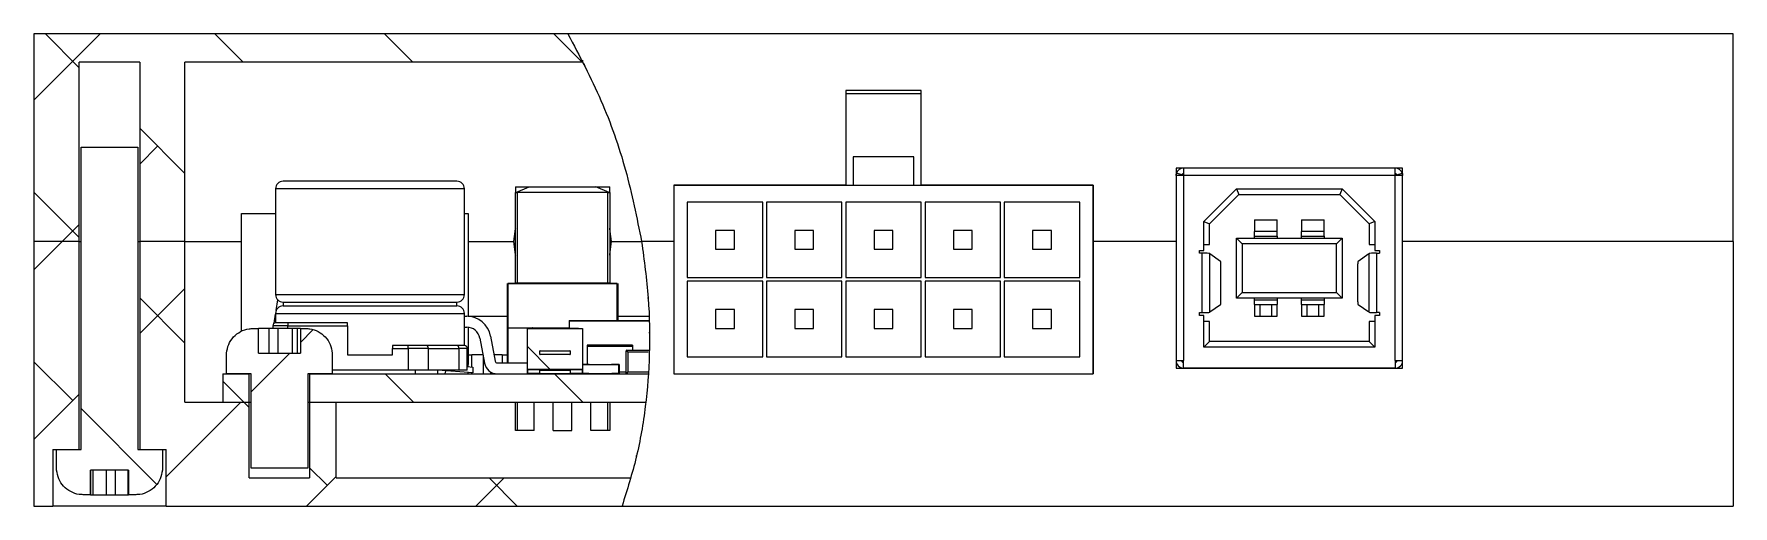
# Model space of a CAD drawing. Header units: millimetres. Extents: x 77 to 206, y 51 to 135.
# Drawn here: x 160.62 to 205.62, y 122.93 to 135.43 of the extents above; entities that cross this region are included whole.
import ezdxf

# ---------------------------------------------------------------- set-up
doc = ezdxf.new("R2010")
doc.units = ezdxf.units.MM

msp = doc.modelspace()

# ---------------------------------------------------------------- hatches: boundary and pattern name
at = {"linetype": 'Continuous', "lineweight": 0}
h = msp.add_hatch(dxfattribs=at)
h.set_pattern_fill('ANSI38', angle=90, style=0)
edge = h.paths.add_edge_path(flags=0)
edge.add_spline(control_points=[(175.167, 134.684), (175.039, 134.937), (174.904, 135.187), (174.762, 135.434)], knot_values=[0.961661, 0.961661, 0.961661, 0.961661, 0.970742, 0.970742, 0.970742, 0.970742], weights=[1, 1, 1, 1], degree=3, periodic=0)
edge.add_line((174.762, 135.434), (160.619, 135.434))
edge.add_line((160.619, 135.434), (160.619, 129.934))
edge.add_line((160.619, 129.934), (161.819, 129.934))
edge.add_line((161.819, 129.934), (161.819, 134.684))
edge.add_line((161.819, 134.684), (163.419, 134.684))
edge.add_line((163.419, 134.684), (163.419, 129.934))
edge.add_line((163.419, 129.934), (164.619, 129.934))
edge.add_line((164.619, 129.934), (164.619, 134.684))
edge.add_line((164.619, 134.684), (175.167, 134.684))
h = msp.add_hatch(dxfattribs=at)
h.set_pattern_fill('ANSI38', angle=90, style=0)
edge = h.paths.add_edge_path(flags=0)
edge.add_spline(control_points=[(174.762, 135.434), (174.904, 135.187), (175.039, 134.937), (175.167, 134.684)], knot_values=[0.029258, 0.029258, 0.029258, 0.029258, 0.038339, 0.038339, 0.038339, 0.038339], weights=[1, 1, 1, 1], degree=3, periodic=0)
edge.add_spline(control_points=[(175.167, 134.684), (175.926, 133.181), (176.446, 131.564), (176.713, 129.934)], knot_values=[0.038339, 0.038339, 0.038339, 0.038339, 0.092173, 0.092173, 0.092173, 0.092173], weights=[1, 1, 1, 1], degree=3, periodic=0)
edge.add_spline(control_points=[(176.713, 129.934), (176.401, 131.839), (175.744, 133.727), (174.762, 135.434)], knot_values=[0.907827, 0.907827, 0.907827, 0.907827, 0.970742, 0.970742, 0.970742, 0.970742], weights=[1, 1, 1, 1], degree=3, periodic=0)
h = msp.add_hatch(dxfattribs=at)
h.set_pattern_fill('ANSI32', angle=90, style=0)
edge = h.paths.add_edge_path(flags=0)
edge.add_line((161.869, 132.434), (161.869, 124.434))
edge.add_line((161.869, 124.434), (161.219, 124.434))
edge.add_line((161.219, 124.434), (161.219, 123.884))
edge.add_spline(control_points=[(161.219, 123.884), (161.225, 123.805), (161.244, 123.727), (161.276, 123.655), (161.307, 123.583), (161.352, 123.515), (161.405, 123.458), (161.459, 123.4), (161.523, 123.351), (161.592, 123.315), (161.662, 123.278), (161.738, 123.253), (161.816, 123.241), (161.85, 123.236), (161.885, 123.234), (161.919, 123.234)], knot_values=[0.000472, 0.000472, 0.000472, 0.000472, 0.000943, 0.000943, 0.000943, 0.001414, 0.001414, 0.001414, 0.001885, 0.001885, 0.001885, 0.002357, 0.002357, 0.002357, 0.002563, 0.002563, 0.002563, 0.002563], weights=[1, 1, 1, 1, 1, 1, 1, 1, 1, 1, 1, 1, 1, 1, 1, 1], degree=3, periodic=0)
edge.add_line((161.919, 123.234), (162.118, 123.234))
edge.add_line((162.118, 123.234), (162.118, 123.884))
edge.add_line((162.118, 123.884), (163.12, 123.884))
edge.add_line((163.12, 123.884), (163.12, 123.234))
edge.add_line((163.12, 123.234), (163.319, 123.234))
edge.add_spline(control_points=[(163.319, 123.234), (163.354, 123.234), (163.388, 123.236), (163.422, 123.241), (163.5, 123.253), (163.577, 123.278), (163.646, 123.315), (163.716, 123.351), (163.78, 123.4), (163.834, 123.458), (163.887, 123.515), (163.931, 123.583), (163.963, 123.655), (163.994, 123.727), (164.013, 123.805), (164.019, 123.884)], knot_values=[0.002118, 0.002118, 0.002118, 0.002118, 0.002327, 0.002327, 0.002327, 0.002805, 0.002805, 0.002805, 0.003284, 0.003284, 0.003284, 0.003762, 0.003762, 0.003762, 0.00424, 0.00424, 0.00424, 0.00424], weights=[1, 1, 1, 1, 1, 1, 1, 1, 1, 1, 1, 1, 1, 1, 1, 1], degree=3, periodic=0)
edge.add_line((164.019, 123.884), (164.019, 124.434))
edge.add_line((164.019, 124.434), (163.369, 124.434))
edge.add_line((163.369, 124.434), (163.369, 132.434))
edge.add_line((163.369, 132.434), (161.869, 132.434))
h = msp.add_hatch(dxfattribs=at)
h.set_pattern_fill('ANSI38', style=0)
h.paths.add_polyline_path([(160.619, 129.934), (160.619, 122.934), (161.119, 122.934), (161.119, 124.434), (161.819, 124.434), (161.819, 129.934)], flags=0)
h = msp.add_hatch(dxfattribs=at)
h.set_pattern_fill('ANSI38', style=0)
edge = h.paths.add_edge_path(flags=0)
edge.add_line((164.119, 122.934), (176.195, 122.934))
edge.add_spline(control_points=[(176.195, 122.934), (176.281, 123.18), (176.36, 123.43), (176.431, 123.684)], knot_values=[0.828151, 0.828151, 0.828151, 0.828151, 0.837302, 0.837302, 0.837302, 0.837302], weights=[1, 1, 1, 1], degree=3, periodic=0)
edge.add_line((176.431, 123.684), (168.619, 123.684))
edge.add_line((168.619, 123.684), (168.619, 125.684))
edge.add_line((168.619, 125.684), (167.919, 125.684))
edge.add_line((167.919, 125.684), (167.919, 123.684))
edge.add_line((167.919, 123.684), (166.319, 123.684))
edge.add_line((166.319, 123.684), (166.319, 125.684))
edge.add_line((166.319, 125.684), (164.619, 125.684))
edge.add_line((164.619, 125.684), (164.619, 129.934))
edge.add_line((164.619, 129.934), (163.419, 129.934))
edge.add_line((163.419, 129.934), (163.419, 124.434))
edge.add_line((163.419, 124.434), (164.119, 124.434))
edge.add_line((164.119, 124.434), (164.119, 122.934))
h = msp.add_hatch(dxfattribs=at)
h.set_pattern_fill('ANSI38', style=0)
edge = h.paths.add_edge_path(flags=0)
edge.add_spline(control_points=[(176.431, 123.684), (176.36, 123.43), (176.281, 123.18), (176.195, 122.934)], knot_values=[0.162698, 0.162698, 0.162698, 0.162698, 0.171849, 0.171849, 0.171849, 0.171849], weights=[1, 1, 1, 1], degree=3, periodic=0)
edge.add_spline(control_points=[(176.195, 122.934), (176.949, 125.078), (177.108, 127.52), (176.713, 129.934)], knot_values=[0.828151, 0.828151, 0.828151, 0.828151, 0.907827, 0.907827, 0.907827, 0.907827], weights=[1, 1, 1, 1], degree=3, periodic=0)
edge.add_spline(control_points=[(176.713, 129.934), (177.062, 127.798), (176.978, 125.638), (176.431, 123.684)], knot_values=[0.092173, 0.092173, 0.092173, 0.092173, 0.162698, 0.162698, 0.162698, 0.162698], weights=[1, 1, 1, 1], degree=3, periodic=0)
h = msp.add_hatch(dxfattribs=at)
h.set_pattern_fill('ANSI32', style=0)
edge = h.paths.add_edge_path(flags=0)
edge.add_line((167.869, 123.934), (167.869, 126.434))
edge.add_line((167.869, 126.434), (168.519, 126.434))
edge.add_line((168.519, 126.434), (168.519, 126.984))
edge.add_spline(control_points=[(168.519, 126.984), (168.513, 127.062), (168.494, 127.14), (168.463, 127.212), (168.431, 127.284), (168.387, 127.352), (168.334, 127.409), (168.28, 127.467), (168.216, 127.516), (168.146, 127.553), (168.077, 127.589), (168, 127.614), (167.922, 127.626), (167.888, 127.631), (167.854, 127.634), (167.819, 127.634)], knot_values=[0.000472, 0.000472, 0.000472, 0.000472, 0.000943, 0.000943, 0.000943, 0.001414, 0.001414, 0.001414, 0.001885, 0.001885, 0.001885, 0.002357, 0.002357, 0.002357, 0.002563, 0.002563, 0.002563, 0.002563], weights=[1, 1, 1, 1, 1, 1, 1, 1, 1, 1, 1, 1, 1, 1, 1, 1], degree=3, periodic=0)
edge.add_line((167.819, 127.634), (167.674, 127.634))
edge.add_line((167.674, 127.634), (167.674, 126.984))
edge.add_line((167.674, 126.984), (166.565, 126.984))
edge.add_line((166.565, 126.984), (166.565, 127.634))
edge.add_line((166.565, 127.634), (166.419, 127.634))
edge.add_spline(control_points=[(166.419, 127.634), (166.385, 127.634), (166.35, 127.631), (166.316, 127.626), (166.238, 127.614), (166.162, 127.589), (166.092, 127.553), (166.023, 127.516), (165.959, 127.467), (165.905, 127.409), (165.852, 127.352), (165.807, 127.284), (165.776, 127.212), (165.744, 127.14), (165.725, 127.062), (165.719, 126.984)], knot_values=[0.002118, 0.002118, 0.002118, 0.002118, 0.002327, 0.002327, 0.002327, 0.002805, 0.002805, 0.002805, 0.003284, 0.003284, 0.003284, 0.003762, 0.003762, 0.003762, 0.00424, 0.00424, 0.00424, 0.00424], weights=[1, 1, 1, 1, 1, 1, 1, 1, 1, 1, 1, 1, 1, 1, 1, 1], degree=3, periodic=0)
edge.add_line((165.719, 126.984), (165.719, 126.434))
edge.add_line((165.719, 126.434), (166.369, 126.434))
edge.add_line((166.369, 126.434), (166.369, 123.934))
edge.add_line((166.369, 123.934), (167.869, 123.934))
h = msp.add_hatch(dxfattribs=at)
h.set_pattern_fill('ANSI31', angle=90, style=0)
edge = h.paths.add_edge_path(flags=0)
edge.add_arc((175.144, 126.553), 0.005, 270, 360)
edge.add_line((175.149, 126.553), (175.149, 127.631))
edge.add_arc((175.144, 127.631), 0.005, 0, 90)
edge.add_line((175.144, 127.636), (173.694, 127.636))
edge.add_arc((173.694, 127.631), 0.005, 90, 180)
edge.add_line((173.689, 127.631), (173.689, 126.553))
edge.add_arc((173.694, 126.553), 0.005, 180, 270)
edge.add_line((173.694, 126.548), (175.144, 126.548))
h = msp.add_hatch(dxfattribs=at)
h.set_pattern_fill('ANSI31', style=0)
edge = h.paths.add_edge_path(flags=0)
edge.add_arc((174.024, 127.039), 0.005, 90, 180)
edge.add_line((174.019, 127.039), (174.019, 126.949))
edge.add_arc((174.024, 126.949), 0.005, 180, 270)
edge.add_line((174.024, 126.944), (174.814, 126.944))
edge.add_arc((174.814, 126.949), 0.005, 270, 360)
edge.add_line((174.819, 126.949), (174.819, 127.039))
edge.add_arc((174.814, 127.039), 0.005, 0, 90)
edge.add_line((174.814, 127.044), (174.024, 127.044))
h = msp.add_hatch(dxfattribs=at)
h.set_pattern_fill('ANSI31', style=0)
edge = h.paths.add_edge_path(flags=0)
edge.add_arc((174.814, 126.529), 0.005, 360, 450)
edge.add_line((174.814, 126.534), (174.024, 126.534))
edge.add_arc((174.024, 126.529), 0.005, 90, 180)
edge.add_line((174.019, 126.529), (174.019, 126.439))
edge.add_arc((174.024, 126.439), 0.005, 180, 270)
edge.add_line((174.024, 126.434), (174.814, 126.434))
edge.add_arc((174.814, 126.439), 0.005, 270, 360)
edge.add_line((174.819, 126.439), (174.819, 126.529))
h = msp.add_hatch(dxfattribs=at)
h.set_pattern_fill('ANSI31', angle=90, style=0)
h.paths.add_polyline_path([(165.619, 126.434), (165.619, 125.684), (166.319, 125.684), (166.319, 126.434)], flags=0)
h = msp.add_hatch(dxfattribs=at)
h.set_pattern_fill('ANSI31', angle=90, style=0)
edge = h.paths.add_edge_path(flags=0)
edge.add_line((167.919, 126.434), (167.919, 125.684))
edge.add_line((167.919, 125.684), (176.823, 125.684))
edge.add_spline(control_points=[(176.823, 125.684), (176.853, 125.932), (176.875, 126.182), (176.892, 126.434)], knot_values=[0.860647, 0.860647, 0.860647, 0.860647, 0.869125, 0.869125, 0.869125, 0.869125], weights=[1, 1, 1, 1], degree=3, periodic=0)
edge.add_line((176.892, 126.434), (167.919, 126.434))
h = msp.add_hatch(dxfattribs=at)
h.set_pattern_fill('ANSI31', angle=90, style=0)
edge = h.paths.add_edge_path(flags=0)
edge.add_spline(control_points=[(176.892, 126.434), (176.875, 126.182), (176.853, 125.932), (176.823, 125.684)], knot_values=[0.130875, 0.130875, 0.130875, 0.130875, 0.139353, 0.139353, 0.139353, 0.139353], weights=[1, 1, 1, 1], degree=3, periodic=0)
edge.add_spline(control_points=[(176.823, 125.684), (176.853, 125.932), (176.875, 126.182), (176.892, 126.434)], knot_values=[0.860647, 0.860647, 0.860647, 0.860647, 0.869125, 0.869125, 0.869125, 0.869125], weights=[1, 1, 1, 1], degree=3, periodic=0)

# ---------------------------------------------------------------- linework, layer by layer
at = {"color": 7, "linetype": 'Continuous', "lineweight": 15}
for p, q in [((160.619, 135.434), (160.619, 129.934)), ((174.762, 135.434), (160.619, 135.434)), ((205.619, 135.434), (174.762, 135.434)), ((205.619, 129.934), (205.619, 135.434)), ((163.419, 134.684), (161.819, 134.684)), ((161.819, 129.934), (161.819, 134.684)), ((163.419, 134.684), (163.419, 129.934)), ((164.619, 129.934), (164.619, 134.684)), ((175.167, 134.684), (164.619, 134.684)), ((184.119, 133.934), (182.119, 133.934)), ((182.119, 133.934), (182.119, 131.434)), ((182.119, 133.859), (184.119, 133.859)), ((184.119, 131.434), (184.119, 133.934)), ((161.869, 132.434), (163.369, 132.434)), ((161.869, 124.434), (161.869, 132.434)), ((163.369, 132.434), (163.369, 124.434)), ((183.919, 132.184), (182.319, 132.184)), ((182.319, 132.184), (182.319, 131.434)), ((183.919, 131.434), (183.919, 132.184)), ((196.869, 131.884), (190.869, 131.884)), ((190.869, 131.884), (190.869, 129.934)), ((191.069, 131.884), (191.069, 131.684)), ((196.669, 131.684), (196.669, 131.884)), ((196.869, 129.934), (196.869, 131.884)), ((167.219, 131.534), (167.219, 131.534)), ((167.922, 131.534), (167.219, 131.534)), ((167.922, 131.534), (167.219, 131.534)), ((167.922, 131.534), (167.922, 131.534)), ((182.119, 131.434), (177.569, 131.434)), ((177.569, 131.434), (177.569, 129.934)), ((177.569, 131.434), (177.569, 126.434)), ((177.569, 131.434), (182.319, 131.434)), ((182.319, 131.434), (183.919, 131.434)), ((183.919, 131.434), (188.669, 131.434)), ((188.669, 131.434), (184.119, 131.434)), ((188.669, 129.934), (188.669, 131.434)), ((188.669, 131.434), (188.669, 126.434)), ((190.875, 131.684), (190.869, 131.684)), ((191.069, 131.684), (190.875, 131.684)), ((191.022, 131.7), (190.88, 131.748)), ((196.669, 131.684), (191.069, 131.684)), ((191.069, 131.684), (191.069, 126.784)), ((196.669, 126.784), (196.669, 131.684)), ((196.863, 131.684), (196.669, 131.684)), ((196.717, 131.7), (196.859, 131.748)), ((196.869, 131.684), (196.863, 131.684)), ((167.019, 131.334), (167.019, 128.534)), ((172.019, 128.534), (172.019, 131.334)), ((173.369, 131.382), (173.369, 131.232)), ((173.369, 131.382), (173.735, 131.382)), ((173.369, 128.839), (173.369, 131.232)), ((173.384, 131.238), (173.735, 131.382)), ((175.819, 131.232), (173.419, 131.232)), ((173.735, 131.382), (175.503, 131.382)), ((175.855, 131.238), (175.503, 131.382)), ((175.503, 131.382), (175.869, 131.382)), ((175.869, 131.232), (175.869, 131.382)), ((175.869, 131.232), (175.869, 128.839)), ((177.919, 130.984), (177.919, 128.984)), ((179.919, 130.984), (177.919, 130.984)), ((179.919, 128.984), (179.919, 130.984)), ((180.019, 130.984), (180.019, 128.984)), ((182.019, 130.984), (180.019, 130.984)), ((182.019, 128.984), (182.019, 130.984)), ((184.119, 130.984), (182.119, 130.984)), ((184.119, 128.984), (184.119, 130.984)), ((186.219, 130.984), (184.219, 130.984)), ((184.219, 130.984), (184.219, 128.984)), ((186.219, 128.984), (186.219, 130.984)), ((188.319, 130.984), (186.319, 130.984)), ((186.319, 130.984), (186.319, 128.984)), ((188.319, 128.984), (188.319, 130.984)), ((191.607, 130.466), (192.47, 131.329)), ((191.607, 130.466), (192.469, 131.329)), ((191.757, 130.404), (192.532, 131.179)), ((192.469, 131.329), (195.269, 131.329)), ((192.47, 131.329), (192.532, 131.179)), ((192.532, 131.179), (195.207, 131.179)), ((195.269, 131.329), (195.207, 131.179)), ((195.207, 131.179), (195.982, 130.404)), ((195.269, 131.329), (196.132, 130.466)), ((195.269, 131.329), (196.132, 130.466)), ((166.119, 127.562), (166.119, 130.684)), ((166.119, 130.684), (167.019, 130.684)), ((172.019, 130.684), (172.119, 130.684)), ((172.119, 130.684), (172.119, 127.958)), ((192.944, 130.509), (193.544, 130.509)), ((192.944, 130.509), (192.944, 130.199)), ((193.544, 130.199), (193.544, 130.509)), ((194.194, 130.509), (194.794, 130.509)), ((194.194, 130.509), (194.194, 130.199)), ((194.794, 130.199), (194.794, 130.509)), ((178.669, 130.234), (178.669, 129.734)), ((179.169, 130.234), (178.669, 130.234)), ((179.169, 129.734), (179.169, 130.234)), ((181.269, 130.234), (180.769, 130.234)), ((180.769, 130.234), (180.769, 129.734)), ((181.269, 129.734), (181.269, 130.234)), ((183.369, 130.234), (182.869, 130.234)), ((182.869, 130.234), (182.869, 129.734)), ((183.369, 129.734), (183.369, 130.234)), ((185.469, 130.234), (184.969, 130.234)), ((184.969, 130.234), (184.969, 129.734)), ((185.469, 129.734), (185.469, 130.234)), ((187.069, 130.234), (187.069, 129.734)), ((187.569, 130.234), (187.069, 130.234)), ((187.569, 129.734), (187.569, 130.234)), ((191.607, 130.466), (191.757, 130.404)), ((191.607, 129.704), (191.607, 130.466)), ((191.757, 129.859), (191.757, 130.404)), ((193.544, 130.199), (192.944, 130.199)), ((192.944, 130.078), (192.944, 130.199)), ((192.944, 130.078), (193.544, 130.078)), ((192.944, 130.029), (192.944, 130.078)), ((193.544, 130.078), (193.544, 130.199)), ((193.544, 130.078), (193.544, 130.029)), ((194.794, 130.199), (194.194, 130.199)), ((194.194, 130.078), (194.194, 130.199)), ((194.194, 130.078), (194.794, 130.078)), ((194.194, 130.029), (194.194, 130.078)), ((194.794, 130.078), (194.794, 130.199)), ((194.794, 130.078), (194.794, 130.029)), ((196.132, 130.466), (195.982, 130.404)), ((195.982, 130.404), (195.982, 129.859)), ((196.132, 130.466), (196.132, 129.704)), ((161.819, 129.934), (160.619, 129.934)), ((160.619, 129.934), (160.619, 122.934)), ((161.819, 129.934), (161.869, 129.934)), ((161.819, 124.434), (161.819, 129.934)), ((163.369, 129.934), (163.419, 129.934)), ((164.619, 129.934), (163.419, 129.934)), ((163.419, 129.934), (163.419, 124.434)), ((164.619, 129.934), (166.119, 129.934)), ((164.619, 125.684), (164.619, 129.934)), ((172.119, 129.934), (173.319, 129.934)), ((175.919, 129.934), (175.869, 129.934)), ((175.919, 129.934), (176.713, 129.934)), ((177.569, 129.934), (176.713, 129.934)), ((177.569, 129.934), (177.569, 126.434)), ((178.669, 129.734), (179.169, 129.734)), ((180.769, 129.734), (181.269, 129.734)), ((182.869, 129.734), (183.369, 129.734)), ((184.969, 129.734), (185.469, 129.734)), ((187.069, 129.734), (187.569, 129.734)), ((190.869, 129.934), (188.669, 129.934)), ((188.669, 126.434), (188.669, 129.934)), ((190.869, 129.934), (190.869, 126.584)), ((191.486, 129.629), (191.486, 129.704)), ((191.486, 129.704), (191.607, 129.704)), ((191.561, 129.629), (191.486, 129.629)), ((191.561, 128.054), (191.561, 129.629)), ((191.607, 129.859), (191.757, 129.859)), ((191.76, 129.618), (192.048, 129.42)), ((191.76, 128.065), (191.76, 129.618)), ((192.469, 130.029), (192.619, 129.879)), ((192.469, 128.439), (192.469, 130.029)), ((192.469, 130.029), (195.269, 130.029)), ((192.619, 129.879), (192.619, 128.589)), ((195.119, 129.879), (192.619, 129.879)), ((195.269, 130.029), (195.119, 129.879)), ((195.119, 128.589), (195.119, 129.879)), ((195.269, 130.029), (195.269, 128.439)), ((195.691, 129.42), (195.978, 129.618)), ((195.978, 129.618), (195.978, 128.065)), ((195.982, 129.859), (196.132, 129.859)), ((196.132, 129.704), (196.253, 129.704)), ((196.178, 129.629), (196.253, 129.629)), ((196.178, 129.629), (196.178, 128.054)), ((196.253, 129.704), (196.253, 129.629)), ((205.619, 129.934), (196.869, 129.934)), ((196.869, 126.584), (196.869, 129.934)), ((205.619, 129.934), (205.619, 122.934)), ((192.054, 128.338), (192.054, 129.345)), ((195.685, 128.338), (195.685, 129.345)), ((173.159, 127.654), (173.159, 128.829)), ((173.169, 128.839), (176.069, 128.839)), ((173.169, 128.83), (176.069, 128.83)), ((173.169, 128.83), (173.169, 127.655)), ((173.379, 128.845), (173.379, 128.839)), ((173.379, 128.845), (173.601, 128.845)), ((173.601, 128.845), (173.601, 128.839)), ((173.601, 128.845), (175.638, 128.845)), ((175.638, 128.845), (175.638, 128.839)), ((175.638, 128.845), (175.859, 128.845)), ((175.859, 128.839), (175.859, 128.845)), ((176.069, 127.844), (176.069, 128.83)), ((176.079, 128.829), (176.079, 127.844)), ((177.919, 128.984), (179.919, 128.984)), ((179.919, 128.884), (177.919, 128.884)), ((177.919, 128.884), (177.919, 126.884)), ((179.919, 126.884), (179.919, 128.884)), ((180.019, 128.984), (182.019, 128.984)), ((182.019, 128.884), (180.019, 128.884)), ((180.019, 128.884), (180.019, 126.884)), ((182.019, 126.884), (182.019, 128.884)), ((182.119, 128.984), (184.119, 128.984)), ((184.119, 128.884), (182.119, 128.884)), ((182.119, 128.884), (182.119, 126.884)), ((184.119, 126.884), (184.119, 128.884)), ((184.219, 128.984), (186.219, 128.984)), ((186.219, 128.884), (184.219, 128.884)), ((184.219, 128.884), (184.219, 126.884)), ((186.219, 126.884), (186.219, 128.884)), ((186.319, 128.984), (188.319, 128.984)), ((188.319, 128.884), (186.319, 128.884)), ((186.319, 128.884), (186.319, 126.884)), ((188.319, 126.884), (188.319, 128.884)), ((167.035, 128.112), (167.079, 128.391)), ((167.219, 128.334), (167.219, 128.234)), ((167.219, 128.334), (171.819, 128.334)), ((171.819, 128.234), (171.819, 128.334)), ((192.048, 128.263), (191.76, 128.065)), ((192.469, 128.439), (192.619, 128.589)), ((195.269, 128.439), (192.469, 128.439)), ((192.619, 128.589), (195.119, 128.589)), ((192.944, 128.389), (192.944, 128.439)), ((193.544, 128.389), (192.944, 128.389)), ((192.944, 128.269), (192.944, 128.389)), ((192.944, 128.269), (193.544, 128.269)), ((192.944, 128.269), (192.944, 127.959)), ((193.094, 127.959), (193.094, 128.269)), ((193.394, 128.269), (193.394, 127.959)), ((193.544, 128.439), (193.544, 128.389)), ((193.544, 128.389), (193.544, 128.269)), ((193.544, 127.959), (193.544, 128.269)), ((194.194, 128.389), (194.194, 128.439)), ((194.794, 128.389), (194.194, 128.389)), ((194.194, 128.269), (194.194, 128.389)), ((194.194, 128.269), (194.794, 128.269)), ((194.194, 128.269), (194.194, 127.959)), ((194.344, 127.959), (194.344, 128.269)), ((194.644, 128.269), (194.644, 127.959)), ((194.794, 128.439), (194.794, 128.389)), ((194.794, 128.389), (194.794, 128.269)), ((194.794, 127.959), (194.794, 128.269)), ((195.119, 128.589), (195.269, 128.439)), ((195.978, 128.065), (195.691, 128.263)), ((166.982, 127.774), (167.019, 128.011)), ((167.019, 128.034), (167.019, 127.784)), ((167.219, 128.234), (171.819, 128.234)), ((172.019, 127.184), (172.019, 128.034)), ((172.019, 127.959), (172.083, 127.959)), ((172.119, 127.959), (173.159, 127.959)), ((174.794, 127.844), (176.898, 127.844)), ((174.794, 127.844), (174.794, 127.834)), ((174.794, 127.834), (176.898, 127.834)), ((174.794, 127.834), (174.794, 127.64)), ((176.079, 127.959), (176.896, 127.959)), ((178.669, 128.134), (178.669, 127.634)), ((179.169, 128.134), (178.669, 128.134)), ((179.169, 127.634), (179.169, 128.134)), ((180.769, 128.134), (180.769, 127.634)), ((181.269, 128.134), (180.769, 128.134)), ((181.269, 127.634), (181.269, 128.134)), ((182.869, 128.134), (182.869, 127.634)), ((183.369, 128.134), (182.869, 128.134)), ((183.369, 127.634), (183.369, 128.134)), ((184.969, 128.134), (184.969, 127.634)), ((185.469, 128.134), (184.969, 128.134)), ((185.469, 127.634), (185.469, 128.134)), ((187.069, 128.134), (187.069, 127.634)), ((187.569, 128.134), (187.069, 128.134)), ((187.569, 127.634), (187.569, 128.134)), ((191.486, 127.979), (191.486, 128.054)), ((191.486, 128.054), (191.561, 128.054)), ((191.607, 127.979), (191.486, 127.979)), ((191.607, 127.139), (191.607, 127.979)), ((191.757, 127.824), (191.607, 127.824)), ((191.757, 127.289), (191.757, 127.824)), ((192.944, 127.959), (193.544, 127.959)), ((194.194, 127.959), (194.794, 127.959)), ((195.982, 127.824), (195.982, 127.289)), ((196.132, 127.824), (195.982, 127.824)), ((196.253, 127.979), (196.132, 127.979)), ((196.132, 127.979), (196.132, 127.139)), ((196.253, 128.054), (196.178, 128.054)), ((196.253, 128.054), (196.253, 127.979)), ((166.419, 127.634), (166.565, 127.634)), ((166.565, 126.984), (166.565, 127.634)), ((166.568, 127.634), (166.565, 127.634)), ((166.568, 126.984), (166.568, 127.634)), ((166.851, 127.634), (166.568, 127.634)), ((166.851, 126.984), (166.851, 127.634)), ((166.944, 127.634), (166.851, 127.634)), ((167.344, 127.709), (166.944, 127.709)), ((167.084, 127.634), (166.944, 127.634)), ((167.084, 126.984), (167.084, 127.634)), ((167.466, 127.634), (167.084, 127.634)), ((167.344, 127.784), (167.344, 127.709)), ((168.919, 127.784), (167.344, 127.784)), ((167.344, 127.709), (168.919, 127.709)), ((167.466, 126.984), (167.466, 127.634)), ((167.594, 127.634), (167.466, 127.634)), ((167.594, 127.634), (167.594, 126.984)), ((167.674, 127.634), (167.594, 127.634)), ((167.674, 127.634), (167.674, 126.984)), ((167.674, 127.634), (167.819, 127.634)), ((168.919, 127.709), (168.919, 127.784)), ((168.919, 127.709), (168.919, 126.934)), ((172.019, 127.669), (172.083, 127.669)), ((172.119, 127.667), (172.119, 126.684)), ((172.427, 127.382), (172.549, 126.72)), ((172.712, 127.435), (172.834, 126.773)), ((173.159, 127.654), (173.169, 127.654)), ((173.159, 126.724), (173.159, 127.654)), ((173.169, 127.652), (173.169, 126.724)), ((173.169, 127.652), (173.824, 127.652)), ((173.689, 126.553), (173.689, 127.631)), ((173.694, 127.636), (175.144, 127.636)), ((173.799, 127.64), (173.799, 127.636)), ((173.799, 127.64), (173.91, 127.64)), ((173.829, 127.654), (174.794, 127.654)), ((173.91, 127.64), (173.91, 127.636)), ((173.91, 127.64), (174.929, 127.64)), ((174.929, 127.64), (174.929, 127.636)), ((174.929, 127.64), (175.039, 127.64)), ((175.039, 127.636), (175.039, 127.64)), ((175.149, 127.631), (175.149, 126.553)), ((178.669, 127.634), (179.169, 127.634)), ((180.769, 127.634), (181.269, 127.634)), ((182.869, 127.634), (183.369, 127.634)), ((184.969, 127.634), (185.469, 127.634)), ((187.069, 127.634), (187.569, 127.634)), ((165.719, 126.434), (165.719, 126.984)), ((166.565, 126.984), (167.674, 126.984)), ((168.519, 126.984), (168.519, 126.434)), ((168.919, 126.934), (170.119, 126.934)), ((170.534, 127.184), (170.119, 127.184)), ((170.119, 127.184), (170.119, 127.109)), ((170.119, 126.934), (170.119, 127.109)), ((170.119, 127.109), (170.534, 127.109)), ((170.534, 127.109), (170.534, 127.184)), ((171.064, 127.109), (170.534, 127.109)), ((170.534, 127.109), (170.534, 126.534)), ((171.822, 127.184), (171.011, 127.184)), ((171.064, 126.534), (171.064, 127.109)), ((171.064, 127.109), (171.875, 127.109)), ((171.875, 127.109), (171.875, 126.534)), ((172.094, 127.109), (171.875, 127.109)), ((172.094, 126.534), (172.094, 127.109)), ((172.119, 126.934), (172.219, 126.934)), ((172.219, 126.615), (172.219, 126.934)), ((172.51, 126.934), (172.219, 126.934)), ((173.019, 126.934), (172.805, 126.934)), ((173.019, 126.934), (173.019, 126.724)), ((173.019, 126.934), (173.159, 126.934)), ((174.019, 126.949), (174.019, 127.039)), ((174.024, 127.044), (174.814, 127.044)), ((174.814, 126.944), (174.024, 126.944)), ((174.819, 127.039), (174.819, 126.949)), ((176.469, 127.196), (175.269, 127.196)), ((175.269, 127.196), (175.269, 127.155)), ((176.469, 127.155), (175.269, 127.155)), ((175.269, 127.155), (175.269, 126.684)), ((176.352, 127.009), (176.302, 127.039)), ((176.302, 126.454), (176.302, 127.039)), ((176.322, 127.059), (176.352, 127.009)), ((176.322, 127.059), (176.917, 127.059)), ((176.352, 127.009), (176.352, 126.484)), ((176.887, 127.009), (176.352, 127.009)), ((176.469, 127.196), (176.469, 127.155)), ((176.469, 127.155), (176.469, 127.059)), ((191.607, 127.139), (191.757, 127.289)), ((196.132, 127.139), (191.607, 127.139)), ((195.982, 127.289), (191.757, 127.289)), ((195.982, 127.289), (196.132, 127.139)), ((170.534, 126.534), (168.519, 126.534)), ((171.064, 126.534), (170.534, 126.534)), ((170.719, 126.534), (170.719, 126.434)), ((171.875, 126.534), (171.064, 126.534)), ((171.319, 126.434), (171.319, 126.534)), ((172.244, 126.463), (171.319, 126.528)), ((171.511, 126.434), (171.524, 126.514)), ((172.094, 126.534), (171.875, 126.534)), ((172.119, 126.684), (172.094, 126.684)), ((172.094, 126.624), (172.244, 126.614)), ((172.119, 126.622), (172.119, 126.684)), ((172.119, 126.434), (172.119, 126.472)), ((172.219, 126.434), (172.219, 126.465)), ((172.244, 126.614), (172.244, 126.463)), ((172.519, 126.881), (172.519, 126.434)), ((172.719, 126.434), (172.719, 126.48)), ((172.893, 126.724), (173.689, 126.724)), ((173.689, 126.456), (173.689, 126.552)), ((173.689, 126.456), (173.694, 126.451)), ((175.144, 126.548), (173.694, 126.548)), ((173.694, 126.548), (173.694, 126.547)), ((173.694, 126.547), (175.144, 126.547)), ((173.694, 126.547), (173.694, 126.452)), ((173.694, 126.452), (174.019, 126.452)), ((173.694, 126.451), (174.019, 126.451)), ((173.997, 126.452), (173.997, 126.434)), ((174.019, 126.439), (174.019, 126.529)), ((174.024, 126.534), (174.814, 126.534)), ((174.819, 126.529), (174.819, 126.439)), ((174.819, 126.452), (175.144, 126.452)), ((174.819, 126.451), (175.144, 126.451)), ((175.119, 126.436), (175.119, 126.452)), ((175.127, 126.452), (175.127, 126.441)), ((175.144, 126.547), (175.144, 126.548)), ((175.144, 126.452), (175.144, 126.547)), ((175.149, 126.456), (175.144, 126.451)), ((175.149, 126.684), (175.317, 126.684)), ((175.319, 126.676), (175.149, 126.676)), ((175.149, 126.552), (175.149, 126.456)), ((175.317, 126.681), (175.317, 126.684)), ((175.317, 126.681), (175.319, 126.681)), ((175.317, 126.679), (175.317, 126.681)), ((175.317, 126.679), (175.319, 126.676)), ((175.319, 126.681), (175.319, 126.676)), ((175.919, 126.676), (175.319, 126.676)), ((175.919, 126.676), (175.919, 126.681)), ((175.919, 126.681), (175.922, 126.681)), ((175.919, 126.676), (175.922, 126.679)), ((176.112, 126.676), (175.919, 126.676)), ((175.922, 126.684), (176.117, 126.684)), ((175.922, 126.684), (175.922, 126.681)), ((175.922, 126.681), (175.922, 126.679)), ((176.117, 126.681), (175.922, 126.681)), ((175.922, 126.679), (176.114, 126.679)), ((176.112, 126.676), (176.114, 126.679)), ((176.112, 126.441), (176.112, 126.676)), ((176.114, 126.679), (176.114, 126.439)), ((176.117, 126.681), (176.117, 126.684)), ((176.117, 126.436), (176.117, 126.681)), ((176.117, 126.681), (176.119, 126.681)), ((176.119, 126.681), (176.119, 126.436)), ((176.302, 126.454), (176.352, 126.484)), ((176.352, 126.484), (176.322, 126.434)), ((176.352, 126.484), (176.887, 126.484)), ((177.919, 126.884), (179.919, 126.884)), ((180.019, 126.884), (182.019, 126.884)), ((182.119, 126.884), (184.119, 126.884)), ((184.219, 126.884), (186.219, 126.884)), ((186.319, 126.884), (188.319, 126.884)), ((190.869, 126.784), (191.069, 126.784)), ((190.869, 126.584), (196.869, 126.584)), ((191.019, 126.584), (191.019, 126.59)), ((191.069, 126.584), (191.069, 126.784)), ((196.669, 126.584), (191.069, 126.584)), ((196.669, 126.784), (196.669, 126.584)), ((196.669, 126.784), (196.869, 126.784)), ((196.719, 126.59), (196.719, 126.584)), ((165.619, 126.434), (165.619, 125.684)), ((165.619, 126.434), (166.319, 126.434)), ((166.369, 126.434), (165.719, 126.434)), ((166.319, 125.684), (166.319, 126.434)), ((166.369, 123.934), (166.369, 126.434)), ((168.519, 126.434), (167.869, 126.434)), ((167.869, 126.434), (167.869, 123.934)), ((167.919, 126.434), (167.919, 125.684)), ((167.919, 126.434), (176.892, 126.434)), ((174.814, 126.434), (174.024, 126.434)), ((175.119, 126.436), (175.122, 126.436)), ((175.122, 126.434), (175.122, 126.436)), ((175.122, 126.436), (175.317, 126.436)), ((175.127, 126.441), (175.124, 126.439)), ((175.317, 126.439), (175.124, 126.439)), ((175.127, 126.441), (175.319, 126.441)), ((175.319, 126.441), (175.317, 126.439)), ((175.317, 126.436), (175.317, 126.439)), ((175.317, 126.434), (175.317, 126.436)), ((175.319, 126.436), (175.317, 126.436)), ((175.319, 126.441), (175.319, 126.436)), ((175.319, 126.441), (175.919, 126.441)), ((175.919, 126.436), (175.919, 126.441)), ((175.919, 126.441), (175.922, 126.439)), ((175.919, 126.441), (176.112, 126.441)), ((175.922, 126.436), (175.919, 126.436)), ((175.922, 126.439), (175.922, 126.436)), ((176.114, 126.439), (175.922, 126.439)), ((175.922, 126.436), (176.117, 126.436)), ((175.922, 126.436), (175.922, 126.434)), ((176.112, 126.441), (176.114, 126.439)), ((176.117, 126.436), (176.117, 126.434)), ((176.117, 126.436), (176.119, 126.436)), ((177.569, 126.434), (188.669, 126.434)), ((164.619, 125.684), (166.319, 125.684)), ((165.619, 125.684), (166.319, 125.684)), ((166.319, 125.684), (166.369, 125.684)), ((166.319, 123.684), (166.319, 125.684)), ((167.869, 125.684), (167.919, 125.684)), ((167.919, 125.684), (176.823, 125.684)), ((167.919, 125.684), (167.919, 123.684)), ((167.919, 125.684), (168.619, 125.684)), ((168.619, 123.684), (168.619, 125.684)), ((173.369, 124.934), (173.369, 125.684)), ((173.869, 124.934), (173.869, 125.684)), ((174.369, 124.934), (174.369, 125.684)), ((174.869, 124.934), (174.869, 125.684)), ((175.369, 124.934), (175.369, 125.684)), ((175.869, 125.684), (175.869, 124.934)), ((173.419, 124.934), (173.369, 124.934)), ((173.869, 124.934), (173.419, 124.934)), ((174.369, 124.934), (174.869, 124.934)), ((175.819, 124.934), (175.369, 124.934)), ((175.869, 124.934), (175.819, 124.934)), ((161.119, 124.434), (161.119, 122.934)), ((161.119, 124.434), (161.119, 122.934)), ((161.119, 124.434), (161.819, 124.434)), ((161.219, 123.884), (161.219, 124.434)), ((161.219, 124.434), (161.869, 124.434)), ((163.369, 124.434), (164.019, 124.434)), ((163.419, 124.434), (164.119, 124.434)), ((164.019, 124.434), (164.019, 123.884)), ((164.119, 122.934), (164.119, 124.434)), ((163.12, 123.884), (162.118, 123.884)), ((162.118, 123.234), (162.118, 123.884)), ((162.121, 123.234), (162.121, 123.884)), ((162.179, 123.884), (162.179, 123.234)), ((162.532, 123.884), (162.532, 123.234)), ((162.773, 123.884), (162.773, 123.234)), ((163.105, 123.884), (163.105, 123.234)), ((163.12, 123.884), (163.12, 123.234)), ((167.869, 123.934), (166.369, 123.934)), ((166.319, 123.684), (167.919, 123.684)), ((168.619, 123.684), (176.431, 123.684)), ((160.619, 122.934), (161.119, 122.934)), ((164.119, 122.934), (161.119, 122.934)), ((162.118, 123.234), (161.919, 123.234)), ((162.118, 123.234), (162.121, 123.234)), ((162.121, 123.234), (162.179, 123.234)), ((162.179, 123.234), (162.532, 123.234)), ((162.532, 123.234), (162.658, 123.234)), ((162.658, 123.234), (162.773, 123.234)), ((162.773, 123.234), (163.105, 123.234)), ((163.105, 123.234), (163.12, 123.234)), ((163.319, 123.234), (163.12, 123.234)), ((164.119, 122.934), (176.195, 122.934)), ((176.195, 122.934), (205.619, 122.934))]:
    msp.add_line(p, q, dxfattribs=at)
at = {"color": 8, "linetype": 'Continuous', "lineweight": 15}
for p, q in [((172.019, 131.334), (167.019, 131.334)), ((173.419, 131.232), (173.419, 128.845)), ((175.819, 128.845), (175.819, 131.232)), ((167.019, 128.534), (172.019, 128.534)), ((167.019, 128.034), (172.019, 128.034)), ((167.344, 127.634), (167.344, 127.709)), ((173.169, 127.655), (174.794, 127.655)), ((175.122, 126.452), (175.122, 126.436)), ((175.124, 126.439), (175.124, 126.452)), ((175.317, 126.681), (175.149, 126.681)), ((175.149, 126.679), (175.317, 126.679)), ((176.302, 126.475), (176.119, 126.475)), ((173.419, 125.684), (173.419, 124.934)), ((175.819, 124.934), (175.819, 125.684))]:
    msp.add_line(p, q, dxfattribs=at)
at = {"color": 7, "linetype": 'Continuous', "lineweight": 0}
for p, q in [((182.119, 130.984), (182.119, 128.984)), ((166.944, 127.709), (166.944, 127.634))]:
    msp.add_line(p, q, dxfattribs=at)
at = {"color": 7, "linetype": 'Continuous', "lineweight": 15, "flags": 128}
for points in [[(173.369, 130.291), (173.364, 130.27), (173.319, 129.934)], [(175.919, 129.934), (175.875, 130.27), (175.869, 130.291)], [(173.319, 129.934), (173.364, 129.597), (173.369, 129.577)], [(175.869, 129.577), (175.875, 129.597), (175.919, 129.934)], [(173.819, 127.644), (173.819, 127.646), (173.82, 127.647)]]:
    msp.add_lwpolyline(points, dxfattribs=at)
at = {"color": 7, "linetype": 'Continuous', "lineweight": 15}
for centre, radius, start, end in [((191.069, 131.684), 0.2, 90, 161.1767), ((196.669, 131.684), 0.2, 18.8233, 90), ((167.219, 131.334), 0.2, 90, 180), ((171.819, 131.334), 0.2, 0, 90), ((191.069, 131.684), 0.05, 90, 180), ((191.069, 131.684), 0.05, 90, 161.1767), ((196.669, 131.684), 0.05, 0, 90), ((196.669, 131.684), 0.05, 18.8233, 90), ((167.219, 128.534), 0.2, 180, 270), ((171.819, 128.534), 0.2, 270, 0), ((167.219, 128.034), 0.2, 90, 180), ((171.819, 128.034), 0.2, 0, 90), ((172.083, 127.319), 0.64, 10.4375, 90), ((167.019, 127.709), 0.075, 90, 180), ((172.083, 127.319), 0.35, 10.4375, 90), ((173.694, 127.631), 0.005, 90, 180), ((173.829, 127.644), 0.01, 90, 118.9706), ((175.144, 127.631), 0.005, 0, 90), ((170.998, 127.118), 0.067, 351.9505, 78.5782), ((171.808, 127.118), 0.067, 351.9505, 78.5782), ((172.019, 127.109), 0.075, 0, 90), ((174.024, 127.039), 0.005, 90, 180), ((174.024, 126.949), 0.005, 180, 270), ((174.814, 127.039), 0.005, 0, 90), ((174.814, 126.949), 0.005, 270, 360), ((176.322, 127.039), 0.02, 90, 180), ((172.893, 126.784), 0.35, 190.4375, 270), ((172.893, 126.784), 0.06, 190.4375, 270), ((173.694, 126.553), 0.005, 180, 270), ((173.694, 126.552), 0.00464, 185.5914, 274.668), ((174.024, 126.529), 0.005, 90, 180), ((174.814, 126.529), 0.005, 360, 90), ((175.144, 126.553), 0.005, 270, 0), ((175.145, 126.552), 0.00464, 265.332, 354.4086), ((175.317, 126.681), 0.0025, 0, 90), ((175.922, 126.681), 0.0025, 90, 180), ((176.117, 126.681), 0.0025, 0, 90), ((176.322, 126.454), 0.02, 180, 270), ((191.069, 126.784), 0.2, 180, 270), ((191.069, 126.784), 0.05, 180, 270), ((196.669, 126.784), 0.05, 270, 360), ((196.669, 126.784), 0.2, 270, 360), ((174.024, 126.439), 0.005, 180, 270), ((174.814, 126.439), 0.005, 270, 0), ((175.122, 126.436), 0.0025, 180, 270), ((175.317, 126.436), 0.0025, 270, 0), ((175.922, 126.436), 0.0025, 180, 270), ((176.117, 126.436), 0.0025, 270, 0)]:
    msp.add_arc(centre, radius, start, end, dxfattribs=at)
for centre, major_axis, ratio, start_param, end_param in [((191.561, 129.617), (0.2, 0), 0.060245, 0.087266, 1.570796), ((196.178, 129.617), (0.2, 0), 0.060245, 1.570796, 3.054326), ((192.047, 129.345), (0, 0.075), 0.087155, 4.712389, 6.223242), ((195.691, 129.345), (0, 0.075), 0.087155, 0.059943, 1.570796), ((192.047, 128.338), (0, 0.075), 0.087155, 3.201536, 4.712389), ((195.691, 128.338), (0, 0.075), 0.087155, 1.570796, 3.08165), ((191.561, 128.066), (0.2, 0), 0.060245, 4.712389, 6.195919), ((196.178, 128.066), (0.2, 0), 0.060245, 3.228859, 4.712389)]:
    msp.add_ellipse(centre, major_axis=major_axis, ratio=ratio, start_param=start_param, end_param=end_param, dxfattribs=at)
at = {"color": 7, "linetype": 'Continuous', "lineweight": 0}
for points, knots in [([(174.762, 135.434), (175.067, 134.853), (175.677, 133.695), (176.33, 131.843), (176.585, 130.568), (176.713, 129.934)], [0, 0, 0, 0, 0.33522, 0.668987, 1, 1, 1, 1]), ([(176.713, 129.934), (176.781, 129.437), (176.915, 128.45), (176.939, 126.989), (176.832, 125.578), (176.602, 124.226), (176.329, 123.362), (176.195, 122.934)], [0, 0, 0, 0, 0.2119299, 0.4211183, 0.6171852, 0.8101349, 1, 1, 1, 1])]:
    msp.add_open_spline(points, degree=3, knots=knots, dxfattribs=at)
at = {"color": 7, "linetype": 'Continuous', "lineweight": 15}
for points, knots in [([(171.819, 131.534), (171.801, 131.534), (171.764, 131.534), (171.464, 131.534), (171.008, 131.534), (170.431, 131.534), (169.779, 131.534), (169.096, 131.534), (168.441, 131.534), (168.092, 131.534), (167.922, 131.534)], [0, 0, 0, 0, 0.122291, 0.25, 0.377709, 0.5, 0.622291, 0.75, 0.877709, 1, 1, 1, 1]), ([(190.869, 131.684), (190.869, 131.69), (190.87, 131.704), (190.873, 131.726), (190.878, 131.741), (190.88, 131.748)], [0, 0, 0, 0, 0.318799, 0.656033, 1, 1, 1, 1]), ([(190.875, 131.684), (190.874, 131.683), (190.871, 131.682), (190.87, 131.68), (190.869, 131.678), (190.869, 131.677)], [0, 0, 0, 0, 0.437533, 0.717502, 1, 1, 1, 1]), ([(191.019, 131.684), (191.019, 131.686), (191.019, 131.689), (191.021, 131.695), (191.022, 131.699), (191.022, 131.7)], [0, 0, 0, 0, 0.461842, 0.848098, 1, 1, 1, 1]), ([(196.717, 131.7), (196.717, 131.697), (196.719, 131.692), (196.719, 131.687), (196.719, 131.685), (196.719, 131.684)], [0, 0, 0, 0, 0.382598, 0.764376, 1, 1, 1, 1]), ([(196.859, 131.748), (196.861, 131.741), (196.865, 131.726), (196.869, 131.704), (196.869, 131.691), (196.869, 131.684)], [0, 0, 0, 0, 0.35777, 0.675436, 1, 1, 1, 1]), ([(196.869, 131.677), (196.869, 131.678), (196.869, 131.681), (196.866, 131.683), (196.864, 131.683), (196.863, 131.684)], [0, 0, 0, 0, 0.4277277, 0.7127534, 1, 1, 1, 1]), ([(173.369, 131.232), (173.37, 131.233), (173.371, 131.233), (173.377, 131.236), (173.382, 131.238), (173.384, 131.238)], [0, 0, 0, 0, 0.399776, 0.798945, 1, 1, 1, 1]), ([(173.384, 131.238), (173.388, 131.237), (173.397, 131.234), (173.41, 131.233), (173.417, 131.233), (173.419, 131.232)], [0, 0, 0, 0, 0.4210284, 0.8429461, 1, 1, 1, 1]), ([(175.819, 131.232), (175.825, 131.233), (175.835, 131.233), (175.847, 131.236), (175.853, 131.238), (175.855, 131.238)], [0, 0, 0, 0, 0.399776, 0.798945, 1, 1, 1, 1]), ([(175.855, 131.238), (175.858, 131.237), (175.865, 131.234), (175.869, 131.233), (175.869, 131.233), (175.869, 131.232)], [0, 0, 0, 0, 0.421028, 0.842946, 1, 1, 1, 1]), ([(165.719, 126.984), (165.733, 127.062), (165.76, 127.218), (165.896, 127.419), (166.086, 127.564), (166.272, 127.627), (166.385, 127.632), (166.419, 127.634)], [0, 0, 0, 0, 0.22522, 0.450535, 0.675849, 0.901164, 1, 1, 1, 1]), ([(167.344, 127.784), (167.303, 127.784), (167.24, 127.784), (167.165, 127.784), (167.113, 127.784), (167.071, 127.784), (167.03, 127.784), (167.024, 127.784), (167.019, 127.784)], [0, 0, 0, 0, 0.239443, 0.369458, 0.5, 0.630015, 0.760557, 1, 1, 1, 1]), ([(167.819, 127.634), (167.854, 127.632), (167.967, 127.627), (168.153, 127.564), (168.342, 127.419), (168.479, 127.218), (168.506, 127.062), (168.519, 126.984)], [0, 0, 0, 0, 0.098836, 0.324151, 0.549465, 0.77478, 1, 1, 1, 1]), ([(173.829, 127.653), (173.828, 127.653), (173.826, 127.653), (173.823, 127.652), (173.821, 127.65), (173.82, 127.648), (173.82, 127.647)], [0, 0, 0, 0, 0.242906, 0.494733, 0.749509, 1, 1, 1, 1]), ([(161.919, 123.234), (161.885, 123.235), (161.772, 123.24), (161.586, 123.303), (161.396, 123.449), (161.26, 123.649), (161.233, 123.806), (161.219, 123.884)], [0, 0, 0, 0, 0.098836, 0.324151, 0.549465, 0.77478, 1, 1, 1, 1]), ([(164.019, 123.884), (164.006, 123.806), (163.979, 123.649), (163.842, 123.449), (163.653, 123.303), (163.467, 123.24), (163.354, 123.235), (163.319, 123.234)], [0, 0, 0, 0, 0.22522, 0.450535, 0.675849, 0.901164, 1, 1, 1, 1])]:
    msp.add_open_spline(points, degree=3, knots=knots, dxfattribs=at)
for points in [[(171.011, 127.184), (170.941, 127.184), (170.802, 127.184), (170.623, 127.184), (170.534, 127.184)], [(172.019, 127.184), (172.01, 127.184), (171.992, 127.184), (171.878, 127.184), (171.822, 127.184)]]:
    msp.add_open_spline(points, degree=3, dxfattribs=at)

doc.saveas('drawing.dxf')
